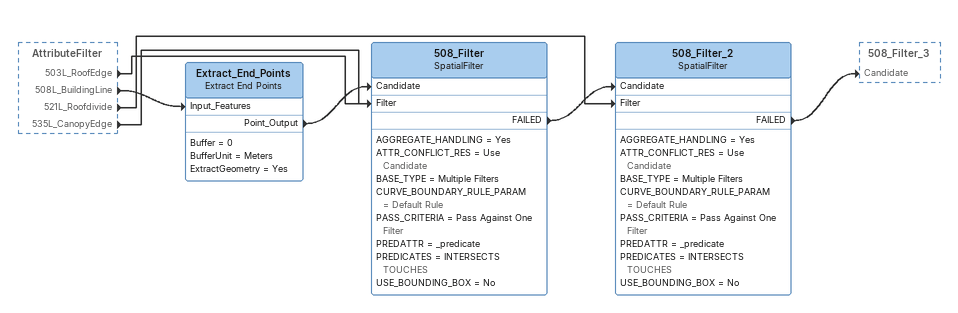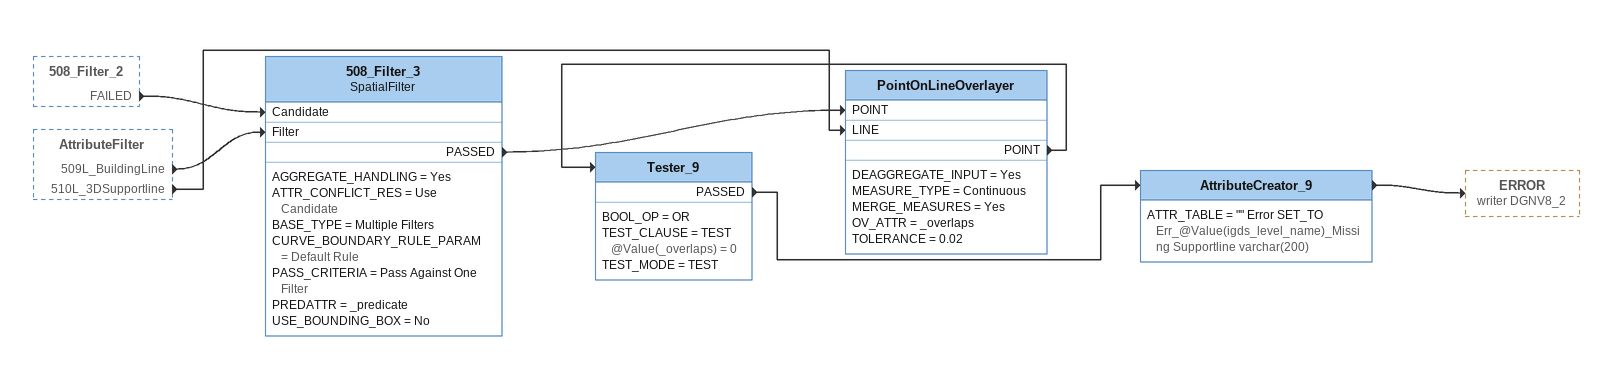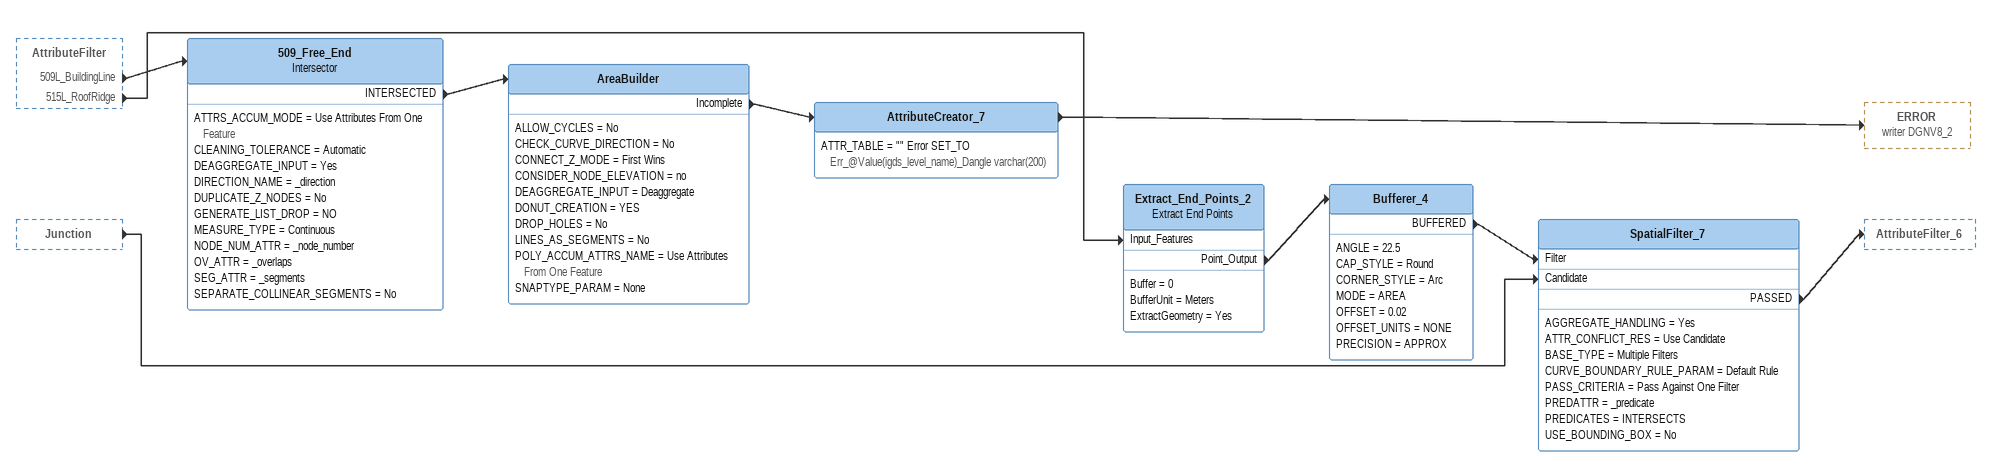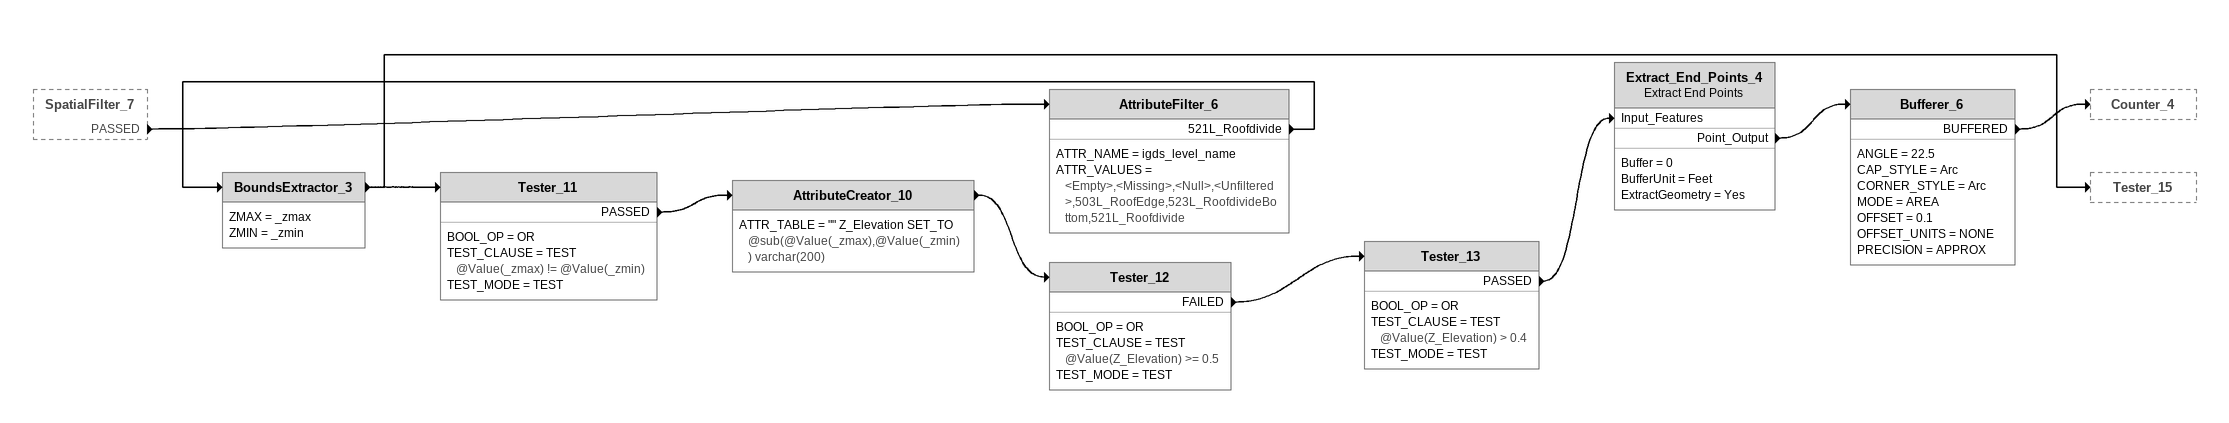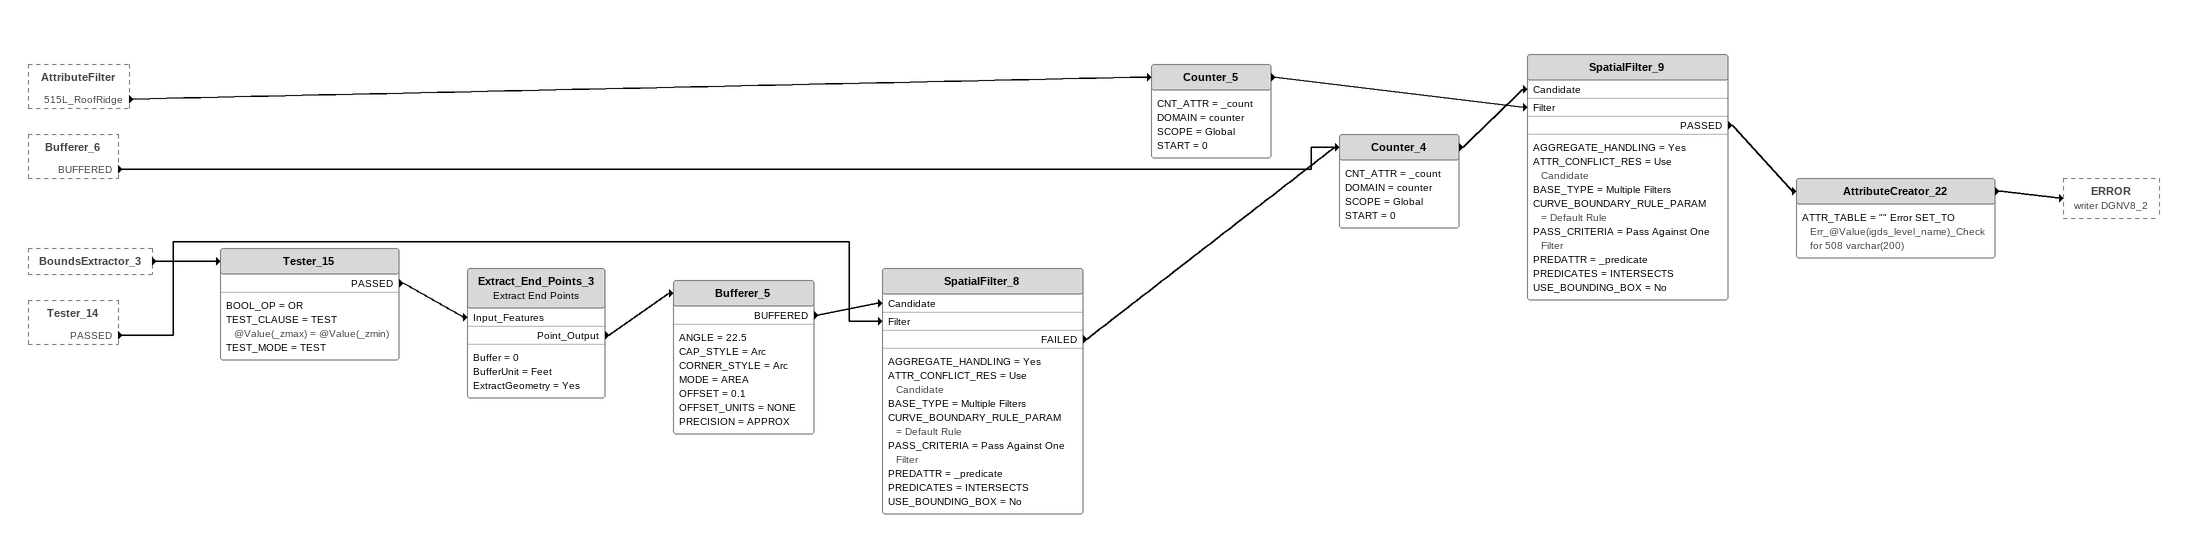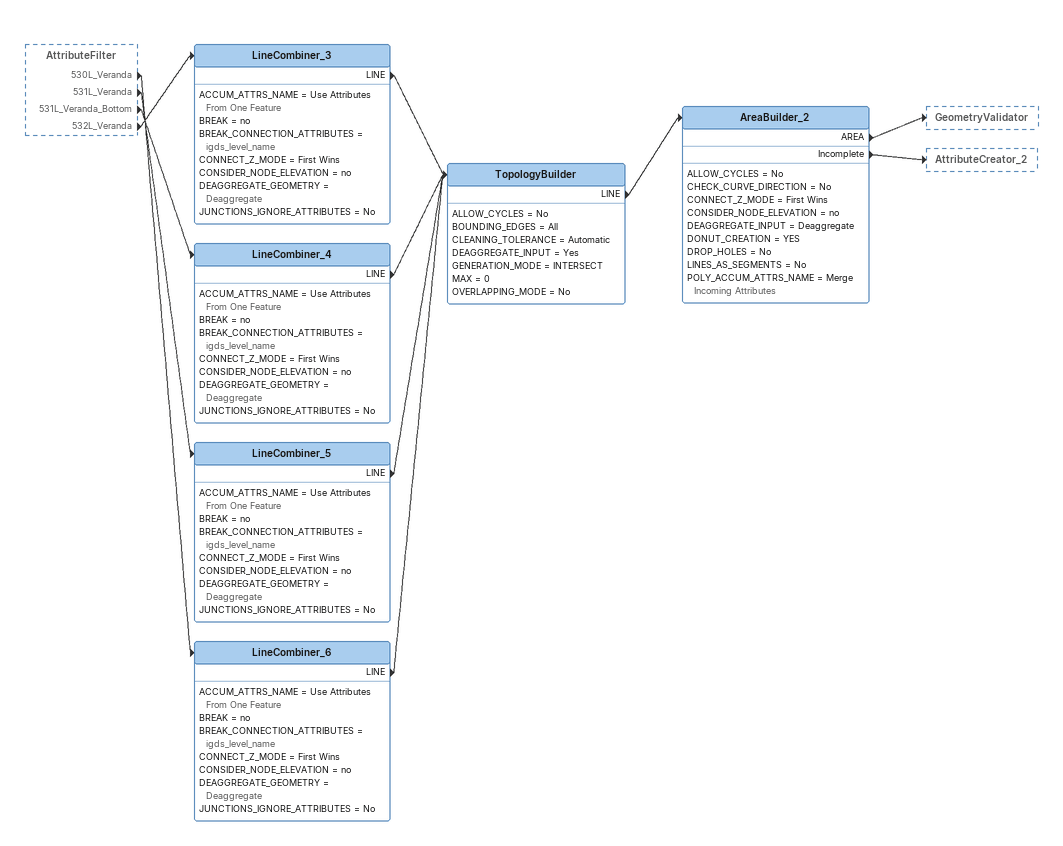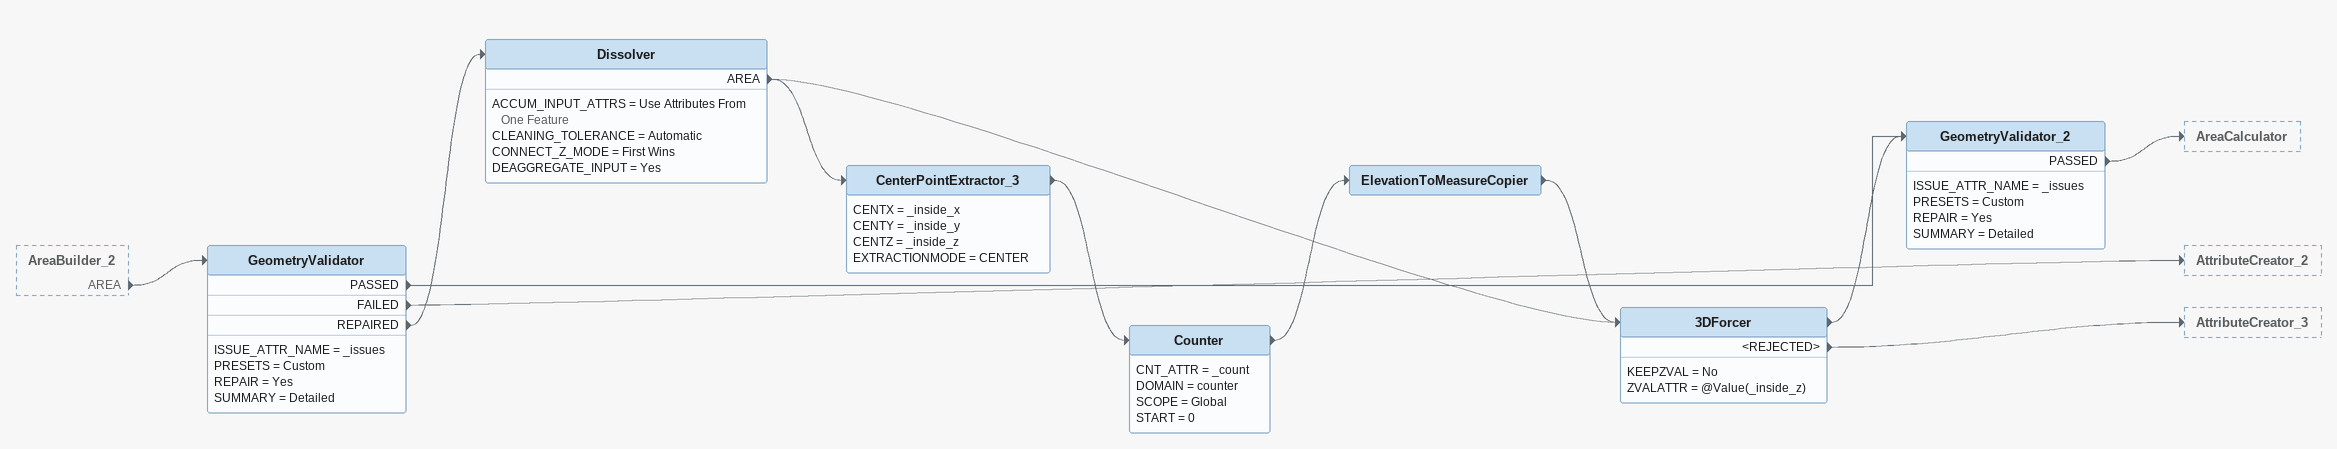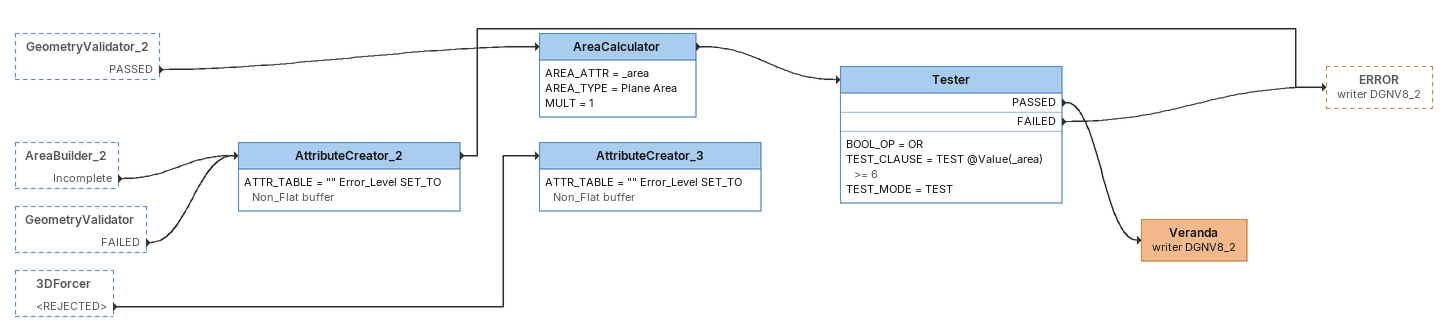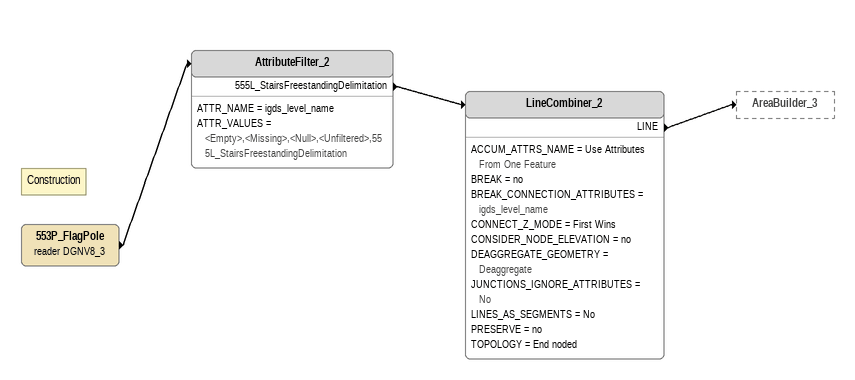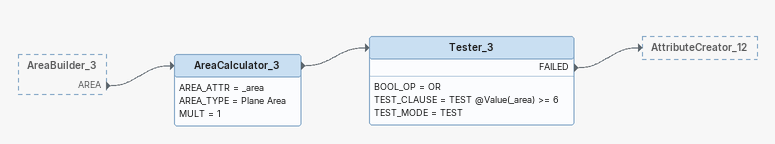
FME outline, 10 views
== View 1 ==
AttributeFilter [outside]
    503L_RoofEdge -> 508_Filter [Filter]
    508L_BuildingLine -> Extract_End_Points [Input_Features]
    521L_Roofdivide -> 508_Filter_2 [Filter]
    535L_CanopyEdge -> 508_Filter [Filter]
Extract_End_Points: Extract End Points
    Buffer = 0
    BufferUnit = Meters
    ExtractGeometry = Yes
    Point_Output -> 508_Filter [Candidate]
508_Filter: SpatialFilter
    AGGREGATE_HANDLING = Yes
    ATTR_CONFLICT_RES = Use Candidate
    BASE_TYPE = Multiple Filters
    CURVE_BOUNDARY_RULE_PARAM = Default Rule
    PASS_CRITERIA = Pass Against One Filter
    PREDATTR = _predicate
    PREDICATES = INTERSECTS TOUCHES
    USE_BOUNDING_BOX = No
    FAILED -> 508_Filter_2 [Candidate]
508_Filter_2: SpatialFilter
    AGGREGATE_HANDLING = Yes
    ATTR_CONFLICT_RES = Use Candidate
    BASE_TYPE = Multiple Filters
    CURVE_BOUNDARY_RULE_PARAM = Default Rule
    PASS_CRITERIA = Pass Against One Filter
    PREDATTR = _predicate
    PREDICATES = INTERSECTS TOUCHES
    USE_BOUNDING_BOX = No
    FAILED -> 508_Filter_3 [Candidate]

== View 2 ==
508_Filter_2 [outside]
    FAILED -> 508_Filter_3 [Candidate]
AttributeFilter [outside]
    509L_BuildingLine -> 508_Filter_3 [Filter]
    510L_3DSupportline -> PointOnLineOverlayer [LINE]
508_Filter_3: SpatialFilter
    AGGREGATE_HANDLING = Yes
    ATTR_CONFLICT_RES = Use Candidate
    BASE_TYPE = Multiple Filters
    CURVE_BOUNDARY_RULE_PARAM = Default Rule
    PASS_CRITERIA = Pass Against One Filter
    PREDATTR = _predicate
    USE_BOUNDING_BOX = No
    PASSED -> PointOnLineOverlayer [POINT]
PointOnLineOverlayer
    DEAGGREGATE_INPUT = Yes
    MEASURE_TYPE = Continuous
    MERGE_MEASURES = Yes
    OV_ATTR = _overlaps
    TOLERANCE = 0.02
    POINT -> Tester_9
Tester_9
    BOOL_OP = OR
    TEST_CLAUSE = TEST @Value(_overlaps) = 0
    TEST_MODE = TEST
    PASSED -> AttributeCreator_9
AttributeCreator_9
    ATTR_TABLE = "" Error SET_TO Err_@Value(igds_level_name)_Missing Supportline varchar(200)
    -> ERROR (writer DGNV8_2)

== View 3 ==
AttributeFilter [outside]
    509L_BuildingLine -> 509_Free_End
    515L_RoofRidge -> Extract_End_Points_2 [Input_Features]
Junction [outside]
    -> SpatialFilter_7 [Candidate]
509_Free_End: Intersector
    ATTRS_ACCUM_MODE = Use Attributes From One Feature
    CLEANING_TOLERANCE = Automatic
    DEAGGREGATE_INPUT = Yes
    DIRECTION_NAME = _direction
    DUPLICATE_Z_NODES = No
    GENERATE_LIST_DROP = NO
    MEASURE_TYPE = Continuous
    NODE_NUM_ATTR = _node_number
    OV_ATTR = _overlaps
    SEG_ATTR = _segments
    SEPARATE_COLLINEAR_SEGMENTS = No
    INTERSECTED -> AreaBuilder
AreaBuilder
    ALLOW_CYCLES = No
    CHECK_CURVE_DIRECTION = No
    CONNECT_Z_MODE = First Wins
    CONSIDER_NODE_ELEVATION = no
    DEAGGREGATE_INPUT = Deaggregate
    DONUT_CREATION = YES
    DROP_HOLES = No
    LINES_AS_SEGMENTS = No
    POLY_ACCUM_ATTRS_NAME = Use Attributes From One Feature
    SNAPTYPE_PARAM = None
    Incomplete -> AttributeCreator_7
AttributeCreator_7
    ATTR_TABLE = "" Error SET_TO Err_@Value(igds_level_name)_Dangle varchar(200)
    -> ERROR (writer DGNV8_2)
Extract_End_Points_2: Extract End Points
    Buffer = 0
    BufferUnit = Meters
    ExtractGeometry = Yes
    Point_Output -> Bufferer_4
Bufferer_4
    ANGLE = 22.5
    CAP_STYLE = Round
    CORNER_STYLE = Arc
    MODE = AREA
    OFFSET = 0.02
    OFFSET_UNITS = NONE
    PRECISION = APPROX
    BUFFERED -> SpatialFilter_7 [Filter]
SpatialFilter_7
    AGGREGATE_HANDLING = Yes
    ATTR_CONFLICT_RES = Use Candidate
    BASE_TYPE = Multiple Filters
    CURVE_BOUNDARY_RULE_PARAM = Default Rule
    PASS_CRITERIA = Pass Against One Filter
    PREDATTR = _predicate
    PREDICATES = INTERSECTS
    USE_BOUNDING_BOX = No
    PASSED -> AttributeFilter_6

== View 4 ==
SpatialFilter_7 [outside]
    PASSED -> AttributeFilter_6
AttributeFilter_6
    ATTR_NAME = igds_level_name
    ATTR_VALUES = <Empty>,<Missing>,<Null>,<Unfiltered>,503L_RoofEdge,523L_RoofdivideBottom,521L_Roofdivide
    521L_Roofdivide -> BoundsExtractor_3
BoundsExtractor_3
    ZMAX = _zmax
    ZMIN = _zmin
    -> Tester_11
    -> Tester_15
Tester_11
    BOOL_OP = OR
    TEST_CLAUSE = TEST @Value(_zmax) != @Value(_zmin)
    TEST_MODE = TEST
    PASSED -> AttributeCreator_10
AttributeCreator_10
    ATTR_TABLE = "" Z_Elevation SET_TO @sub(@Value(_zmax),@Value(_zmin)) varchar(200)
    -> Tester_12
Tester_12
    BOOL_OP = OR
    TEST_CLAUSE = TEST @Value(Z_Elevation) >= 0.5
    TEST_MODE = TEST
    FAILED -> Tester_13
Tester_13
    BOOL_OP = OR
    TEST_CLAUSE = TEST @Value(Z_Elevation) > 0.4
    TEST_MODE = TEST
    PASSED -> Extract_End_Points_4 [Input_Features]
Extract_End_Points_4: Extract End Points
    Buffer = 0
    BufferUnit = Feet
    ExtractGeometry = Yes
    Point_Output -> Bufferer_6
Bufferer_6
    ANGLE = 22.5
    CAP_STYLE = Arc
    CORNER_STYLE = Arc
    MODE = AREA
    OFFSET = 0.1
    OFFSET_UNITS = NONE
    PRECISION = APPROX
    BUFFERED -> Counter_4

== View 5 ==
AttributeFilter [outside]
    515L_RoofRidge -> Counter_5
Bufferer_6 [outside]
    BUFFERED -> Counter_4
BoundsExtractor_3 [outside]
    -> Tester_15
Tester_14 [outside]
    PASSED -> SpatialFilter_8 [Filter]
Tester_15
    BOOL_OP = OR
    TEST_CLAUSE = TEST @Value(_zmax) = @Value(_zmin)
    TEST_MODE = TEST
    PASSED -> Extract_End_Points_3 [Input_Features]
Extract_End_Points_3: Extract End Points
    Buffer = 0
    BufferUnit = Feet
    ExtractGeometry = Yes
    Point_Output -> Bufferer_5
Bufferer_5
    ANGLE = 22.5
    CAP_STYLE = Arc
    CORNER_STYLE = Arc
    MODE = AREA
    OFFSET = 0.1
    OFFSET_UNITS = NONE
    PRECISION = APPROX
    BUFFERED -> SpatialFilter_8 [Candidate]
SpatialFilter_8
    AGGREGATE_HANDLING = Yes
    ATTR_CONFLICT_RES = Use Candidate
    BASE_TYPE = Multiple Filters
    CURVE_BOUNDARY_RULE_PARAM = Default Rule
    PASS_CRITERIA = Pass Against One Filter
    PREDATTR = _predicate
    PREDICATES = INTERSECTS
    USE_BOUNDING_BOX = No
    FAILED -> Counter_4
Counter_4
    CNT_ATTR = _count
    DOMAIN = counter
    SCOPE = Global
    START = 0
    -> SpatialFilter_9 [Candidate]
Counter_5
    CNT_ATTR = _count
    DOMAIN = counter
    SCOPE = Global
    START = 0
    -> SpatialFilter_9 [Filter]
SpatialFilter_9
    AGGREGATE_HANDLING = Yes
    ATTR_CONFLICT_RES = Use Candidate
    BASE_TYPE = Multiple Filters
    CURVE_BOUNDARY_RULE_PARAM = Default Rule
    PASS_CRITERIA = Pass Against One Filter
    PREDATTR = _predicate
    PREDICATES = INTERSECTS
    USE_BOUNDING_BOX = No
    PASSED -> AttributeCreator_22
AttributeCreator_22
    ATTR_TABLE = "" Error SET_TO Err_@Value(igds_level_name)_Check for 508 varchar(200)
    -> ERROR (writer DGNV8_2)

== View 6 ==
AttributeFilter [outside]
    530L_Veranda -> LineCombiner_6
    531L_Veranda -> LineCombiner_5
    531L_Veranda_Bottom -> LineCombiner_4
    532L_Veranda -> LineCombiner_3
LineCombiner_3
    ACCUM_ATTRS_NAME = Use Attributes From One Feature
    BREAK = no
    BREAK_CONNECTION_ATTRIBUTES = igds_level_name
    CONNECT_Z_MODE = First Wins
    CONSIDER_NODE_ELEVATION = no
    DEAGGREGATE_GEOMETRY = Deaggregate
    JUNCTIONS_IGNORE_ATTRIBUTES = No
    LINE -> TopologyBuilder
LineCombiner_4
    ACCUM_ATTRS_NAME = Use Attributes From One Feature
    BREAK = no
    BREAK_CONNECTION_ATTRIBUTES = igds_level_name
    CONNECT_Z_MODE = First Wins
    CONSIDER_NODE_ELEVATION = no
    DEAGGREGATE_GEOMETRY = Deaggregate
    JUNCTIONS_IGNORE_ATTRIBUTES = No
    LINE -> TopologyBuilder
LineCombiner_5
    ACCUM_ATTRS_NAME = Use Attributes From One Feature
    BREAK = no
    BREAK_CONNECTION_ATTRIBUTES = igds_level_name
    CONNECT_Z_MODE = First Wins
    CONSIDER_NODE_ELEVATION = no
    DEAGGREGATE_GEOMETRY = Deaggregate
    JUNCTIONS_IGNORE_ATTRIBUTES = No
    LINE -> TopologyBuilder
LineCombiner_6
    ACCUM_ATTRS_NAME = Use Attributes From One Feature
    BREAK = no
    BREAK_CONNECTION_ATTRIBUTES = igds_level_name
    CONNECT_Z_MODE = First Wins
    CONSIDER_NODE_ELEVATION = no
    DEAGGREGATE_GEOMETRY = Deaggregate
    JUNCTIONS_IGNORE_ATTRIBUTES = No
    LINE -> TopologyBuilder
TopologyBuilder
    ALLOW_CYCLES = No
    BOUNDING_EDGES = All
    CLEANING_TOLERANCE = Automatic
    DEAGGREGATE_INPUT = Yes
    GENERATION_MODE = INTERSECT
    MAX = 0
    OVERLAPPING_MODE = No
    LINE -> AreaBuilder_2
AreaBuilder_2
    ALLOW_CYCLES = No
    CHECK_CURVE_DIRECTION = No
    CONNECT_Z_MODE = First Wins
    CONSIDER_NODE_ELEVATION = no
    DEAGGREGATE_INPUT = Deaggregate
    DONUT_CREATION = YES
    DROP_HOLES = No
    LINES_AS_SEGMENTS = No
    POLY_ACCUM_ATTRS_NAME = Merge Incoming Attributes
    AREA -> GeometryValidator
    Incomplete -> AttributeCreator_2

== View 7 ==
AreaBuilder_2 [outside]
    AREA -> GeometryValidator
GeometryValidator
    ISSUE_ATTR_NAME = _issues
    PRESETS = Custom
    REPAIR = Yes
    SUMMARY = Detailed
    PASSED -> GeometryValidator_2
    FAILED -> AttributeCreator_2
    REPAIRED -> Dissolver
Dissolver
    ACCUM_INPUT_ATTRS = Use Attributes From One Feature
    CLEANING_TOLERANCE = Automatic
    CONNECT_Z_MODE = First Wins
    DEAGGREGATE_INPUT = Yes
    AREA -> CenterPointExtractor_3
    AREA -> 3DForcer
CenterPointExtractor_3
    CENTX = _inside_x
    CENTY = _inside_y
    CENTZ = _inside_z
    EXTRACTIONMODE = CENTER
    -> Counter
Counter
    CNT_ATTR = _count
    DOMAIN = counter
    SCOPE = Global
    START = 0
    -> ElevationToMeasureCopier
ElevationToMeasureCopier
    -> 3DForcer
3DForcer
    KEEPZVAL = No
    ZVALATTR = @Value(_inside_z)
    -> GeometryValidator_2
    <REJECTED> -> AttributeCreator_3
GeometryValidator_2
    ISSUE_ATTR_NAME = _issues
    PRESETS = Custom
    REPAIR = Yes
    SUMMARY = Detailed
    PASSED -> AreaCalculator

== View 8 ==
GeometryValidator_2 [outside]
    PASSED -> AreaCalculator
AreaBuilder_2 [outside]
    Incomplete -> AttributeCreator_2
GeometryValidator [outside]
    FAILED -> AttributeCreator_2
3DForcer [outside]
    <REJECTED> -> AttributeCreator_3
AreaCalculator
    AREA_ATTR = _area
    AREA_TYPE = Plane Area
    MULT = 1
    -> Tester
Tester
    BOOL_OP = OR
    TEST_CLAUSE = TEST @Value(_area) >= 6
    TEST_MODE = TEST
    PASSED -> Veranda (writer DGNV8_2)
    FAILED -> ERROR (writer DGNV8_2)
Veranda (writer DGNV8_2)
AttributeCreator_3
    ATTR_TABLE = "" Error_Level SET_TO Non_Flat buffer
AttributeCreator_2
    ATTR_TABLE = "" Error_Level SET_TO Non_Flat buffer
    -> ERROR (writer DGNV8_2)

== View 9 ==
Note: Construction
553P_FlagPole (reader DGNV8_3)
    -> AttributeFilter_2
AttributeFilter_2
    ATTR_NAME = igds_level_name
    ATTR_VALUES = <Empty>,<Missing>,<Null>,<Unfiltered>,555L_StairsFreestandingDelimitation
    555L_StairsFreestandingDelimitation -> LineCombiner_2
LineCombiner_2
    ACCUM_ATTRS_NAME = Use Attributes From One Feature
    BREAK = no
    BREAK_CONNECTION_ATTRIBUTES = igds_level_name
    CONNECT_Z_MODE = First Wins
    CONSIDER_NODE_ELEVATION = no
    DEAGGREGATE_GEOMETRY = Deaggregate
    JUNCTIONS_IGNORE_ATTRIBUTES = No
    LINES_AS_SEGMENTS = No
    PRESERVE = no
    TOPOLOGY = End noded
    LINE -> AreaBuilder_3

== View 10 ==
AreaBuilder_3 [outside]
    AREA -> AreaCalculator_3
AreaCalculator_3
    AREA_ATTR = _area
    AREA_TYPE = Plane Area
    MULT = 1
    -> Tester_3
Tester_3
    BOOL_OP = OR
    TEST_CLAUSE = TEST @Value(_area) >= 6
    TEST_MODE = TEST
    FAILED -> AttributeCreator_12
